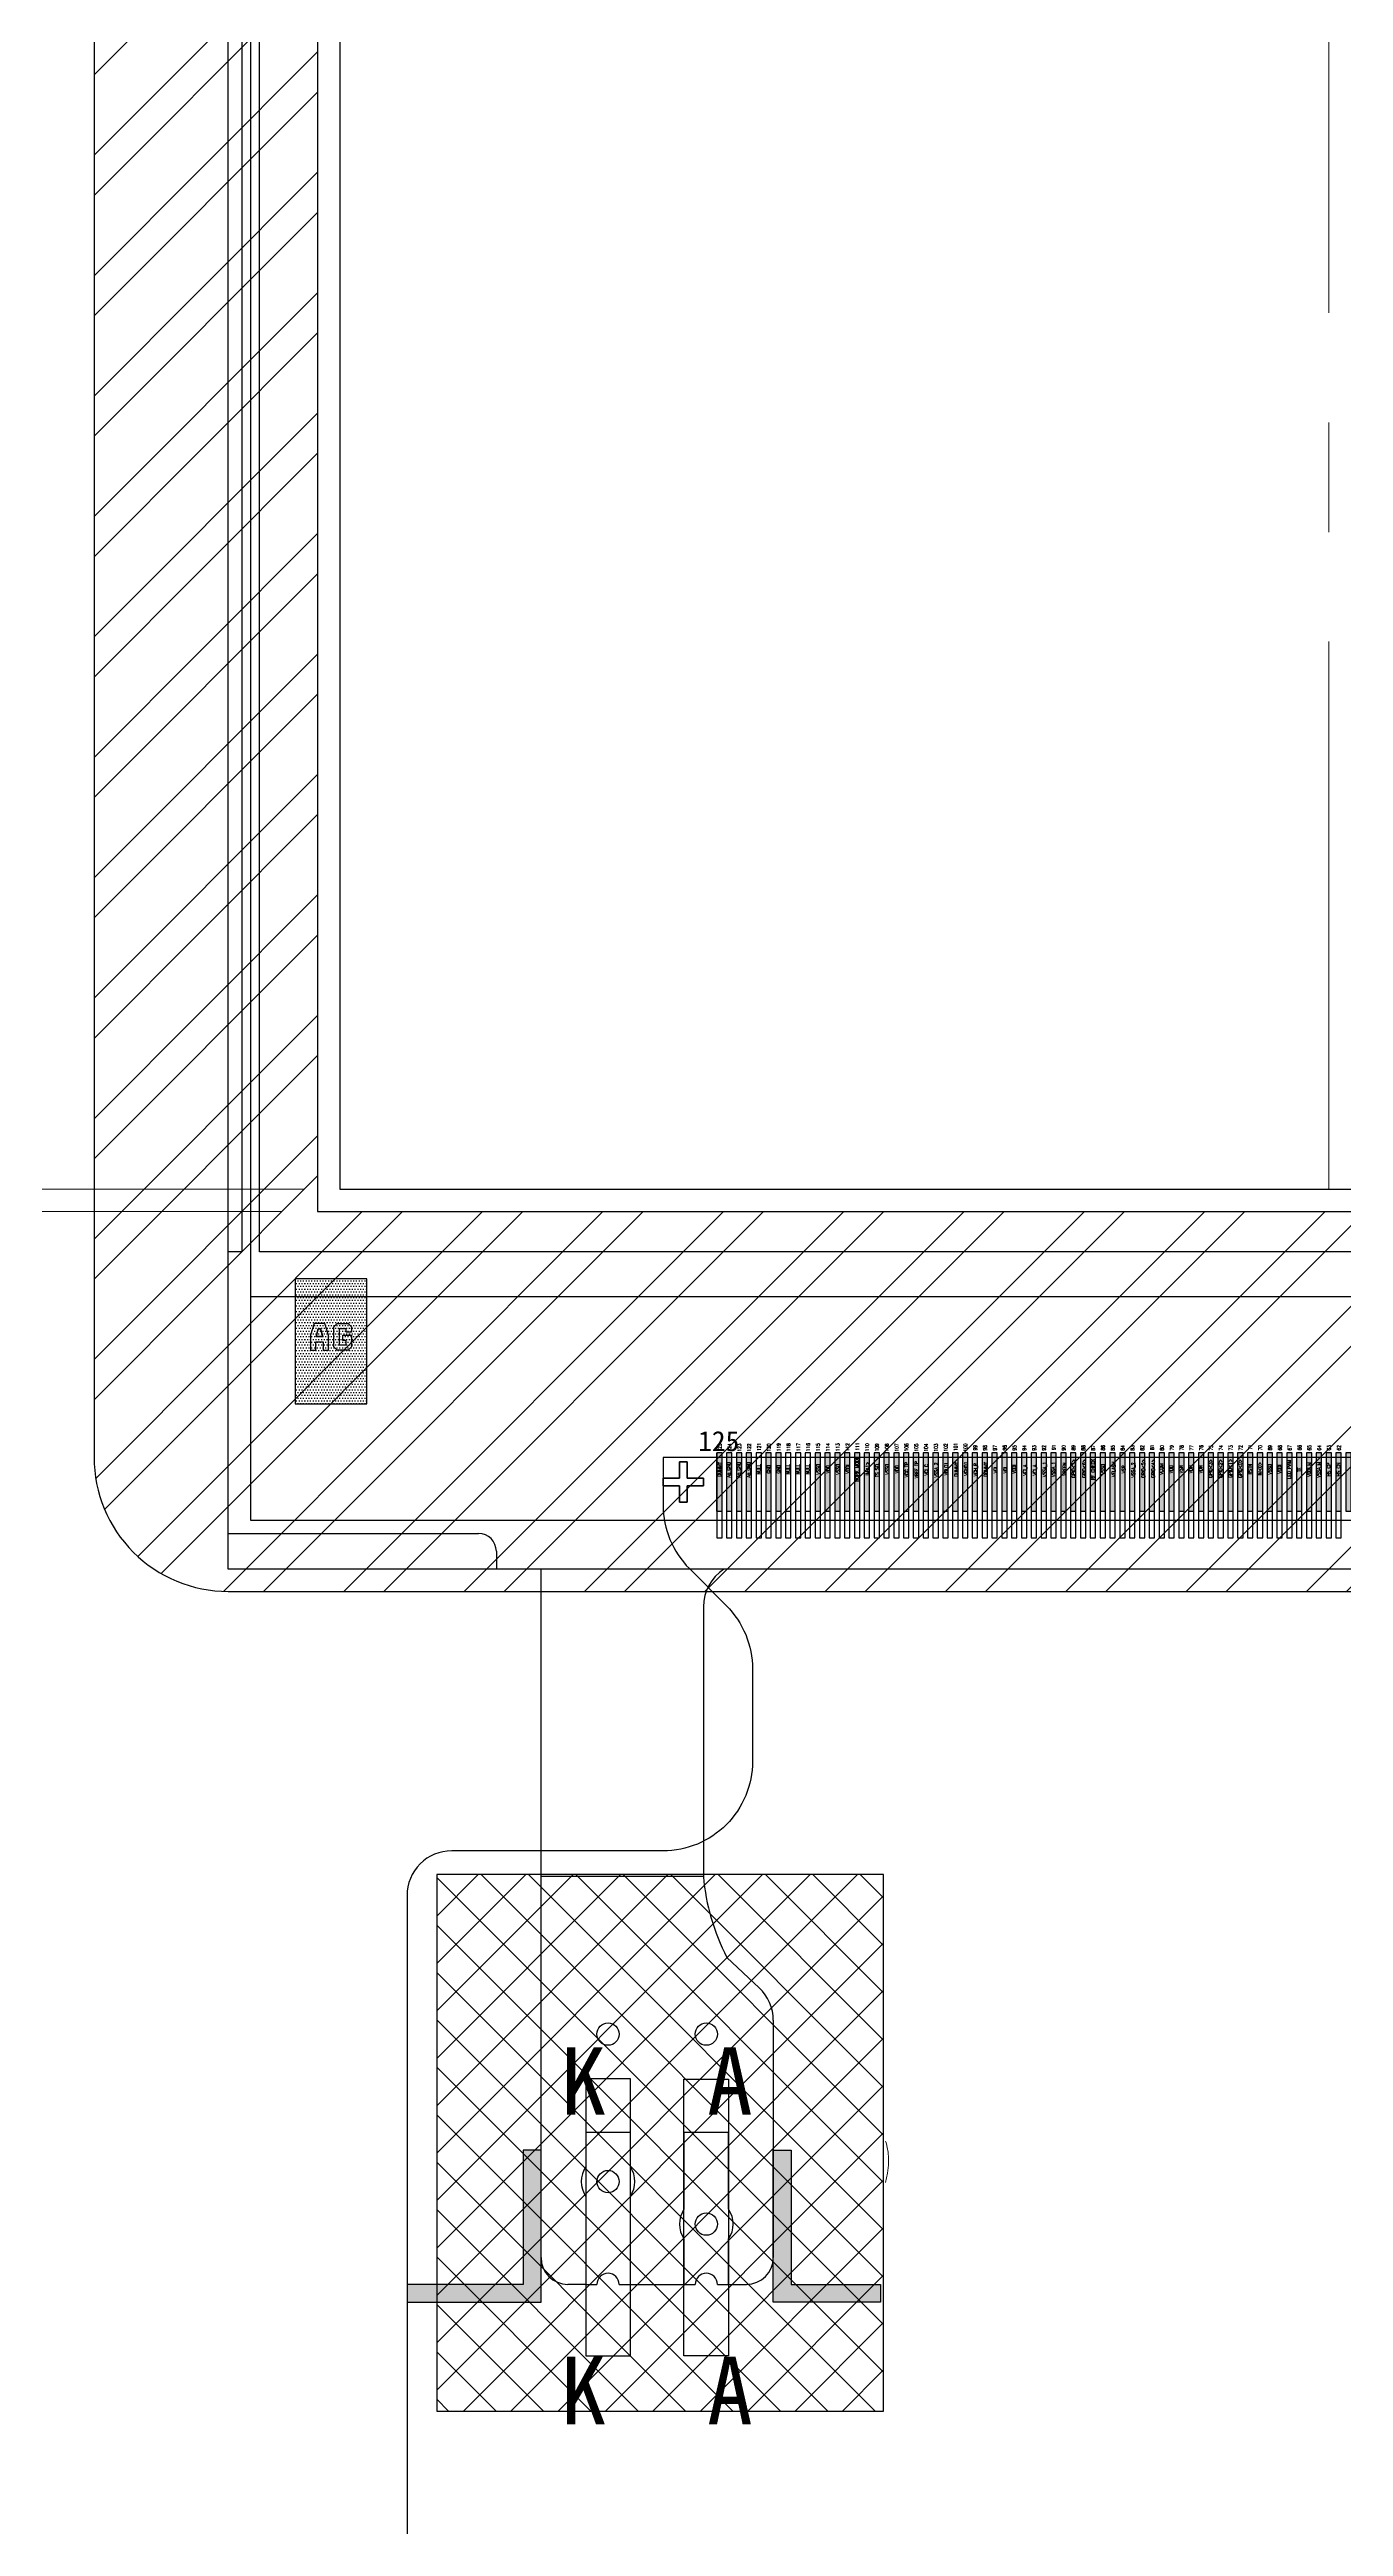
# Model space of a CAD drawing. Header units: millimetres. Extents: x -1946 to -1567, y 579 to 849.
# Drawn here: x -1846.25 to -1831.77, y 685.75 to 713.46 of the extents above; entities that cross this region are included whole.
import ezdxf

# ---------------------------------------------------------------- set-up
doc = ezdxf.new("R2010")
doc.units = ezdxf.units.MM
doc.header["$LTSCALE"] = 16.335
doc.header["$PDMODE"] = 3
doc.header["$PDSIZE"] = 0.3125
doc.linetypes.add('CENTER', pattern=[0.6, 0.375, -0.075, 0.075, -0.075])
doc.layers.get('0').update_dxf_attribs({"linetype": 'CONTINUOUS'})
doc.layers.get('Defpoints').update_dxf_attribs({"linetype": 'CONTINUOUS'})
for name, color, linetype in [('2ITO.drawing', 5, 'CONTINUOUS'), ('Baseline.drawing', 1, 'CONTINUOUS'), ('CF_line.drawing', 3, 'CONTINUOUS'), ('COVER', 152, 'CONTINUOUS'), ('FPC1', 30, 'CONTINUOUS'), ('GATE.drawing', 3, 'CONTINUOUS'), ('L122.drawing', 7, 'CONTINUOUS'), ('layer 1', 7, 'CONTINUOUS'), ('TFT_line.drawing', 2, 'CONTINUOUS'), ('胶框', 7, 'CONTINUOUS'), ('铁框', 142, 'CONTINUOUS')]:
    doc.layers.add(name, color=color, linetype=linetype)
doc.layers.add('center', color=1, linetype='CENTER', lineweight=9)
doc.styles.add('C-E02$0$RT', font='ROMANT.SHX', dxfattribs={"bigfont": 'AllInOneBig.shx'})
doc.styles.add('W0$254', font='simplex', dxfattribs={"width": 0.75, "bigfont": 'AllInOneBig.shx'})
doc.styles.add('宋体', font='SimSun.ttf')
doc.styles.add('宝明', font='simhei.ttf')
doc.dimstyles.new('STANDARD 03$0', dxfattribs={"dimscale": 0, "dimtxt": 1.5, "dimasz": 1.3, "dimexe": 0.8, "dimexo": 0.5, "dimgap": 0.5, "dimtad": 1, "dimzin": 0, "dimdsep": 46, "dimtxsty": 'C-E02$0$RT', "dimcen": 1, "dimclrd": 3, "dimclre": 3, "dimclrt": 3, "dimadec": 0, "dimazin": 0, "dimtfac": 1, "dimtmove": 0, "dimatfit": 3, "dimfxl": 1, "dimtolj": 1, "dimtzin": 0, "dimlwd": -1, "dimarcsym": 0})

# ---------------------------------------------------------------- blocks, each defined once
blk = doc.blocks.new('*D11')
at = {"color": 3, "lineweight": 9, "transparency": 16777216}
for p, q in [((-1843.397, 773.623), (-1856.371, 773.623)), ((-1855.972, 772.023), (-1855.972, 702.311)), ((-1843.397, 700.711), (-1856.371, 700.711))]:
    blk.add_line(p, q, dxfattribs=at)
at = {"color": 3, "transparency": 16777216}
for points in [[(-1856.238, 772.023), (-1855.705, 772.023), (-1855.972, 773.623)], [(-1856.238, 702.311), (-1855.705, 702.311), (-1855.972, 700.711)]]:
    blk.add_solid(points, dxfattribs=at)
at = {"layer": 'Defpoints', "color": 0, "transparency": 16777216}
for p in [(-1842.997, 773.623), (-1855.972, 700.711), (-1842.997, 700.711)]:
    blk.add_point(p, dxfattribs=at)
at = {"color": 3, "transparency": 16777216, "insert": (-1857.602, 737.167), "char_height": 2, "attachment_point": 5, "rotation": 90, "style": '宝明'}
blk.add_mtext('\\A1;72.91(A.A)', dxfattribs=at)
blk = doc.blocks.new('*D12')
at = {"layer": 'COVER', "color": 3, "linetype": 'Continuous', "lineweight": 9, "transparency": 16777216}
for p, q in [((-1843.848, 696.461), (-1808.087, 696.461)), ((-1808.487, 694.861), (-1808.487, 662.411)), ((-1837.581, 660.811), (-1808.087, 660.811))]:
    blk.add_line(p, q, dxfattribs=at)
at = {"layer": 'COVER', "color": 3, "linetype": 'Continuous', "transparency": 16777216}
for points in [[(-1808.754, 694.861), (-1808.22, 694.861), (-1808.487, 696.461)], [(-1808.754, 662.411), (-1808.22, 662.411), (-1808.487, 660.811)]]:
    blk.add_solid(points, dxfattribs=at)
at = {"layer": 'Defpoints', "color": 0, "linetype": 'Continuous', "transparency": 16777216}
for p in [(-1844.247, 696.461), (-1837.98, 660.811), (-1808.487, 660.811)]:
    blk.add_point(p, dxfattribs=at)
at = {"layer": 'COVER', "color": 3, "linetype": 'Continuous', "lineweight": 0, "transparency": 16777216, "insert": (-1809.937, 678.636), "char_height": 2, "attachment_point": 5, "rotation": 90, "style": '宝明'}
blk.add_mtext('\\A1;35.65%%P0.5', dxfattribs=at)
blk = doc.blocks.new('fpc_bump')
at = {"linetype": 'Continuous'}
h = blk.add_hatch(dxfattribs=at)
h.set_pattern_fill('DOTS', color=3, scale=0.1)
h.set_pattern_definition([(0, (0, 0), (0.003125, 0.00625), [0, -0.00625])])
h.paths.add_polyline_path([(0, 0), (0.06, 0), (0.06, 0.65), (0, 0.65)])
at = {"layer": 'TFT_line.drawing', "color": 3}
blk.add_lwpolyline([(0, 0), (0.06, 0), (0.06, 0.65), (0, 0.65), (0, 0)], close=True, dxfattribs=at)
blk = doc.blocks.new('ag_dot')
at = {"linetype": 'Continuous'}
h = blk.add_hatch(dxfattribs=at)
h.set_pattern_fill('DOTS', color=4, scale=0.5)
h.set_pattern_definition([(0, (0, 0), (0.015625, 0.03125), [0, -0.03125])])
h.paths.add_polyline_path([(0, 0.04621), (0.8, 0.04621), (0.8, 1.44621), (0, 1.44621)])
at = {"color": 4, "linetype": 'Continuous'}
for p, q in [((0.21, 0.94621), (0.17, 0.81371)), ((0.33, 0.94621), (0.21, 0.94621)), ((0.2315, 0.79871), (0.2575, 0.88621)), ((0.2575, 0.88621), (0.2825, 0.88621)), ((0.2825, 0.88621), (0.3085, 0.79871)), ((0.37, 0.81371), (0.33, 0.94621)), ((0.43, 0.90821), (0.468, 0.94621)), ((0.43, 0.68421), (0.43, 0.90821)), ((0.468, 0.94621), (0.592, 0.94621)), ((0.492, 0.88621), (0.49, 0.88421)), ((0.49, 0.88421), (0.49, 0.70821)), ((0.568, 0.88621), (0.492, 0.88621)), ((0.57, 0.88421), (0.568, 0.88621)), ((0.57, 0.84621), (0.57, 0.88421)), ((0.63, 0.84621), (0.57, 0.84621)), ((0.592, 0.94621), (0.63, 0.90821)), ((0.63, 0.90821), (0.63, 0.84621)), ((0.17, 0.81371), (0.17, 0.64621)), ((0.17, 0.64621), (0.23, 0.64621)), ((0.23, 0.64621), (0.23, 0.73871)), ((0.23, 0.73871), (0.31, 0.73871)), ((0.3085, 0.79871), (0.2315, 0.79871)), ((0.31, 0.73871), (0.31, 0.64621)), ((0.31, 0.64621), (0.37, 0.64621)), ((0.37, 0.64621), (0.37, 0.81371)), ((0.468, 0.64621), (0.43, 0.68421)), ((0.592, 0.64621), (0.468, 0.64621)), ((0.49, 0.70821), (0.492, 0.70621)), ((0.492, 0.70621), (0.568, 0.70621)), ((0.53, 0.75621), (0.53, 0.81621)), ((0.53, 0.81621), (0.63, 0.81621)), ((0.57, 0.75621), (0.53, 0.75621)), ((0.568, 0.70621), (0.57, 0.70821)), ((0.57, 0.70821), (0.57, 0.75621)), ((0.63, 0.68421), (0.592, 0.64621)), ((0.63, 0.81621), (0.63, 0.68421))]:
    blk.add_line(p, q, dxfattribs=at)
at = {"layer": '2ITO.drawing', "color": 4}
blk.add_lwpolyline([(0, 0.04621), (0.8, 0.04621), (0.8, 1.44621), (0, 1.44621), (0, 0.04621)], close=True, dxfattribs=at)
at = {"layer": 'GATE.drawing', "color": 4}
blk.add_lwpolyline([(0.2825, 0.88621), (0.2575, 0.88621), (0.2315, 0.79871), (0.3085, 0.79871), (0.2825, 0.88621)], close=True, dxfattribs=at)
blk = doc.blocks.new('*D16')
at = {"color": 3, "lineweight": 9, "transparency": 16777216}
for p, q in [((-1843.647, 773.873), (-1862.515, 773.873)), ((-1862.115, 772.273), (-1862.115, 702.061)), ((-1843.647, 700.461), (-1862.515, 700.461))]:
    blk.add_line(p, q, dxfattribs=at)
at = {"color": 3, "transparency": 16777216}
for points in [[(-1862.381, 772.273), (-1861.848, 772.273), (-1862.115, 773.873)], [(-1862.381, 702.061), (-1861.848, 702.061), (-1862.115, 700.461)]]:
    blk.add_solid(points, dxfattribs=at)
at = {"layer": 'Defpoints', "color": 0, "transparency": 16777216}
for p in [(-1843.247, 773.873), (-1862.115, 700.461), (-1843.247, 700.461)]:
    blk.add_point(p, dxfattribs=at)
at = {"color": 3, "transparency": 16777216, "insert": (-1863.745, 737.167), "char_height": 2, "attachment_point": 5, "rotation": 90, "style": '宝明'}
blk.add_mtext('\\A1;73.41%%P0.1 (V.A)', dxfattribs=at)

msp = doc.modelspace()

# ---------------------------------------------------------------- hatches: boundary and pattern name
at = {"true_color": 0x000000}
h = msp.add_hatch(dxfattribs=at)
h.set_pattern_fill('ANSI32', color=18, scale=0.1)
h.paths.add_polyline_path([(-1818.11, 776.622, 0.414214), (-1819.61, 778.122), (-1844.25, 778.122, 0.414214), (-1845.75, 776.622), (-1845.75, 697.712, 0.414214), (-1844.25, 696.212), (-1819.61, 696.212, 0.414214), (-1818.11, 697.712)])
h.paths.add_polyline_path([(-1820.613, 700.461), (-1843.247, 700.461), (-1843.247, 773.873), (-1820.613, 773.873)], flags=16)
h = msp.add_hatch()
h.set_pattern_fill('ANSI37', color=2, scale=3)
h.set_pattern_definition([(45, (-3952.9422, 513.544), (-0.26516504, 0.26516504), []), (135, (-3952.9422, 513.544), (-0.26516504, -0.26516504), [])])
h.paths.add_polyline_path([(-1841.913, 687.045), (-1836.913, 687.045), (-1836.913, 693.045), (-1841.913, 693.045)])
h = msp.add_hatch(color=256)
h.dxf.hatch_style = 1
h.paths.add_polyline_path([(-1838.147, 688.261), (-1836.947, 688.261), (-1836.947, 688.461), (-1837.947, 688.461), (-1837.947, 689.961), (-1838.147, 689.961)])
h.paths.add_polyline_path([(-1840.747, 688.261), (-1840.747, 689.961), (-1840.947, 689.961), (-1840.947, 688.461), (-1842.247, 688.461), (-1842.247, 688.261)])

# ---------------------------------------------------------------- linework, layer by layer
at = {"color": 1}
for p, q in [((-1843.997, 774.623), (-1843.997, 697.011)), ((-1843.997, 699.511), (-1819.863, 699.511)), ((-1843.997, 697.011), (-1819.863, 697.011))]:
    msp.add_line(p, q, dxfattribs=at)
at = {"color": 30, "linetype": 'Continuous'}
msp.add_line((-1838.93, 693.022), (-1840.747, 693.022), dxfattribs=at)
at = {"color": 251, "true_color": 0x636466}
msp.add_lwpolyline([(-1844.25, 696.212), (-1819.61, 696.212, 0.414214), (-1818.11, 697.712), (-1818.11, 776.622, 0.414214), (-1819.61, 778.122), (-1844.25, 778.122, 0.414214), (-1845.75, 776.622), (-1845.75, 697.712, 0.414214)], format="xyb", close=True, dxfattribs=at)
at = {"color": 1}
for points in [[(-1819.963, 700.011), (-1843.897, 700.011), (-1843.897, 774.523), (-1819.963, 774.523)], [(-1820.863, 700.711), (-1820.863, 773.623), (-1842.997, 773.623), (-1842.997, 700.711)], [(-1839.113, 697.211), (-1839.113, 697.393), (-1838.93, 697.393), (-1838.93, 697.478), (-1839.113, 697.478), (-1839.113, 697.661), (-1839.198, 697.661), (-1839.198, 697.478), (-1839.38, 697.478), (-1839.38, 697.393), (-1839.198, 697.393), (-1839.198, 697.211)], [(-1838.78, 696.811), (-1838.72, 696.811), (-1838.72, 697.711), (-1838.78, 697.711)], [(-1838.67, 696.811), (-1838.61, 696.811), (-1838.61, 697.711), (-1838.67, 697.711)], [(-1838.56, 696.811), (-1838.5, 696.811), (-1838.5, 697.711), (-1838.56, 697.711)], [(-1838.45, 696.811), (-1838.39, 696.811), (-1838.39, 697.711), (-1838.45, 697.711)], [(-1838.34, 696.811), (-1838.28, 696.811), (-1838.28, 697.711), (-1838.34, 697.711)], [(-1838.23, 696.811), (-1838.17, 696.811), (-1838.17, 697.711), (-1838.23, 697.711)], [(-1838.12, 696.811), (-1838.06, 696.811), (-1838.06, 697.711), (-1838.12, 697.711)], [(-1838.01, 696.811), (-1837.95, 696.811), (-1837.95, 697.711), (-1838.01, 697.711)], [(-1837.9, 696.811), (-1837.84, 696.811), (-1837.84, 697.711), (-1837.9, 697.711)], [(-1837.79, 696.811), (-1837.73, 696.811), (-1837.73, 697.711), (-1837.79, 697.711)], [(-1837.68, 696.811), (-1837.62, 696.811), (-1837.62, 697.711), (-1837.68, 697.711)], [(-1837.57, 696.811), (-1837.51, 696.811), (-1837.51, 697.711), (-1837.57, 697.711)], [(-1837.46, 696.811), (-1837.4, 696.811), (-1837.4, 697.711), (-1837.46, 697.711)], [(-1837.35, 696.811), (-1837.29, 696.811), (-1837.29, 697.711), (-1837.35, 697.711)], [(-1837.24, 696.811), (-1837.18, 696.811), (-1837.18, 697.711), (-1837.24, 697.711)], [(-1837.13, 696.811), (-1837.07, 696.811), (-1837.07, 697.711), (-1837.13, 697.711)], [(-1837.02, 696.811), (-1836.96, 696.811), (-1836.96, 697.711), (-1837.02, 697.711)], [(-1836.91, 696.811), (-1836.85, 696.811), (-1836.85, 697.711), (-1836.91, 697.711)], [(-1836.8, 696.811), (-1836.74, 696.811), (-1836.74, 697.711), (-1836.8, 697.711)], [(-1836.69, 696.811), (-1836.63, 696.811), (-1836.63, 697.711), (-1836.69, 697.711)], [(-1836.58, 696.811), (-1836.52, 696.811), (-1836.52, 697.711), (-1836.58, 697.711)], [(-1836.47, 696.811), (-1836.41, 696.811), (-1836.41, 697.711), (-1836.47, 697.711)], [(-1836.36, 696.811), (-1836.3, 696.811), (-1836.3, 697.711), (-1836.36, 697.711)], [(-1836.25, 696.811), (-1836.19, 696.811), (-1836.19, 697.711), (-1836.25, 697.711)], [(-1836.14, 696.811), (-1836.08, 696.811), (-1836.08, 697.711), (-1836.14, 697.711)], [(-1836.03, 696.811), (-1835.97, 696.811), (-1835.97, 697.711), (-1836.03, 697.711)], [(-1835.92, 696.811), (-1835.86, 696.811), (-1835.86, 697.711), (-1835.92, 697.711)], [(-1835.81, 696.811), (-1835.75, 696.811), (-1835.75, 697.711), (-1835.81, 697.711)], [(-1835.7, 696.811), (-1835.64, 696.811), (-1835.64, 697.711), (-1835.7, 697.711)], [(-1835.59, 696.811), (-1835.53, 696.811), (-1835.53, 697.711), (-1835.59, 697.711)], [(-1835.48, 696.811), (-1835.42, 696.811), (-1835.42, 697.711), (-1835.48, 697.711)], [(-1835.37, 696.811), (-1835.31, 696.811), (-1835.31, 697.711), (-1835.37, 697.711)], [(-1835.26, 696.811), (-1835.2, 696.811), (-1835.2, 697.711), (-1835.26, 697.711)], [(-1835.15, 696.811), (-1835.09, 696.811), (-1835.09, 697.711), (-1835.15, 697.711)], [(-1835.04, 696.811), (-1834.98, 696.811), (-1834.98, 697.711), (-1835.04, 697.711)], [(-1834.93, 696.811), (-1834.87, 696.811), (-1834.87, 697.711), (-1834.93, 697.711)], [(-1834.82, 696.811), (-1834.76, 696.811), (-1834.76, 697.711), (-1834.82, 697.711)], [(-1834.71, 696.811), (-1834.65, 696.811), (-1834.65, 697.711), (-1834.71, 697.711)], [(-1834.6, 696.811), (-1834.54, 696.811), (-1834.54, 697.711), (-1834.6, 697.711)], [(-1834.49, 696.811), (-1834.43, 696.811), (-1834.43, 697.711), (-1834.49, 697.711)], [(-1834.38, 696.811), (-1834.32, 696.811), (-1834.32, 697.711), (-1834.38, 697.711)], [(-1834.27, 696.811), (-1834.21, 696.811), (-1834.21, 697.711), (-1834.27, 697.711)], [(-1834.16, 696.811), (-1834.1, 696.811), (-1834.1, 697.711), (-1834.16, 697.711)], [(-1834.05, 696.811), (-1833.99, 696.811), (-1833.99, 697.711), (-1834.05, 697.711)], [(-1833.94, 696.811), (-1833.88, 696.811), (-1833.88, 697.711), (-1833.94, 697.711)], [(-1833.83, 696.811), (-1833.77, 696.811), (-1833.77, 697.711), (-1833.83, 697.711)], [(-1833.72, 696.811), (-1833.66, 696.811), (-1833.66, 697.711), (-1833.72, 697.711)], [(-1833.61, 696.811), (-1833.55, 696.811), (-1833.55, 697.711), (-1833.61, 697.711)], [(-1833.5, 696.811), (-1833.44, 696.811), (-1833.44, 697.711), (-1833.5, 697.711)], [(-1833.39, 696.811), (-1833.33, 696.811), (-1833.33, 697.711), (-1833.39, 697.711)], [(-1833.28, 696.811), (-1833.22, 696.811), (-1833.22, 697.711), (-1833.28, 697.711)], [(-1833.17, 696.811), (-1833.11, 696.811), (-1833.11, 697.711), (-1833.17, 697.711)], [(-1833.06, 696.811), (-1833, 696.811), (-1833, 697.711), (-1833.06, 697.711)], [(-1832.95, 696.811), (-1832.89, 696.811), (-1832.89, 697.711), (-1832.95, 697.711)], [(-1832.84, 696.811), (-1832.78, 696.811), (-1832.78, 697.711), (-1832.84, 697.711)], [(-1832.73, 696.811), (-1832.67, 696.811), (-1832.67, 697.711), (-1832.73, 697.711)], [(-1832.62, 696.811), (-1832.56, 696.811), (-1832.56, 697.711), (-1832.62, 697.711)], [(-1832.51, 696.811), (-1832.45, 696.811), (-1832.45, 697.711), (-1832.51, 697.711)], [(-1832.4, 696.811), (-1832.34, 696.811), (-1832.34, 697.711), (-1832.4, 697.711)], [(-1832.29, 696.811), (-1832.23, 696.811), (-1832.23, 697.711), (-1832.29, 697.711)], [(-1832.18, 696.811), (-1832.12, 696.811), (-1832.12, 697.711), (-1832.18, 697.711)], [(-1832.07, 696.811), (-1832.01, 696.811), (-1832.01, 697.711), (-1832.07, 697.711)], [(-1831.96, 696.811), (-1831.9, 696.811), (-1831.9, 697.711), (-1831.96, 697.711)], [(-1831.85, 696.811), (-1831.79, 696.811), (-1831.79, 697.711), (-1831.85, 697.711)]]:
    msp.add_lwpolyline(points, close=True, dxfattribs=at)
at = {"color": 251, "true_color": 0x636466}
msp.add_lwpolyline([(-1843.247, 700.461), (-1820.613, 700.461), (-1820.613, 773.873), (-1843.247, 773.873)], close=True, dxfattribs=at)
at = {"color": 30, "linetype": 'Continuous'}
msp.add_lwpolyline([(-1821.613, 678.311), (-1821.613, 692.811, 0.414214), (-1822.113, 693.311), (-1824.48, 693.311, -0.414214), (-1825.48, 694.311), (-1825.48, 695.346, -0.198912), (-1825.187, 696.053), (-1824.773, 696.468, 0.198912), (-1824.48, 697.175), (-1824.48, 697.711), (-1839.38, 697.711), (-1839.38, 697.175, 0.198912), (-1839.087, 696.468), (-1838.673, 696.053, -0.198912), (-1838.38, 695.346), (-1838.38, 694.311, -0.414214), (-1839.38, 693.311), (-1841.747, 693.311, 0.414214), (-1842.247, 692.811), (-1842.247, 678.311, 0.414214)], format="xyb", dxfattribs=at)
at = {"color": 6, "linetype": 'Continuous'}
for points in [[(-1839.38, 697.478), (-1839.198, 697.478), (-1839.198, 697.661), (-1839.113, 697.661), (-1839.113, 697.478), (-1838.93, 697.478), (-1838.93, 697.393), (-1839.113, 697.393), (-1839.113, 697.211), (-1839.198, 697.211), (-1839.198, 697.393), (-1839.38, 697.393)], [(-1838.78, 697.111), (-1838.72, 697.111), (-1838.72, 697.761), (-1838.78, 697.761)], [(-1838.67, 697.111), (-1838.61, 697.111), (-1838.61, 697.761), (-1838.67, 697.761)], [(-1838.56, 697.111), (-1838.5, 697.111), (-1838.5, 697.761), (-1838.56, 697.761)], [(-1838.45, 697.111), (-1838.39, 697.111), (-1838.39, 697.761), (-1838.45, 697.761)], [(-1838.34, 697.111), (-1838.28, 697.111), (-1838.28, 697.761), (-1838.34, 697.761)], [(-1838.23, 697.111), (-1838.17, 697.111), (-1838.17, 697.761), (-1838.23, 697.761)], [(-1838.12, 697.111), (-1838.06, 697.111), (-1838.06, 697.761), (-1838.12, 697.761)], [(-1838.01, 697.111), (-1837.95, 697.111), (-1837.95, 697.761), (-1838.01, 697.761)], [(-1837.9, 697.111), (-1837.84, 697.111), (-1837.84, 697.761), (-1837.9, 697.761)], [(-1837.79, 697.111), (-1837.73, 697.111), (-1837.73, 697.761), (-1837.79, 697.761)], [(-1837.68, 697.111), (-1837.62, 697.111), (-1837.62, 697.761), (-1837.68, 697.761)], [(-1837.57, 697.111), (-1837.51, 697.111), (-1837.51, 697.761), (-1837.57, 697.761)], [(-1837.46, 697.111), (-1837.4, 697.111), (-1837.4, 697.761), (-1837.46, 697.761)], [(-1837.35, 697.111), (-1837.29, 697.111), (-1837.29, 697.761), (-1837.35, 697.761)], [(-1837.24, 697.111), (-1837.18, 697.111), (-1837.18, 697.761), (-1837.24, 697.761)], [(-1837.13, 697.111), (-1837.07, 697.111), (-1837.07, 697.761), (-1837.13, 697.761)], [(-1837.02, 697.111), (-1836.96, 697.111), (-1836.96, 697.761), (-1837.02, 697.761)], [(-1836.91, 697.111), (-1836.85, 697.111), (-1836.85, 697.761), (-1836.91, 697.761)], [(-1836.8, 697.111), (-1836.74, 697.111), (-1836.74, 697.761), (-1836.8, 697.761)], [(-1836.69, 697.111), (-1836.63, 697.111), (-1836.63, 697.761), (-1836.69, 697.761)], [(-1836.58, 697.111), (-1836.52, 697.111), (-1836.52, 697.761), (-1836.58, 697.761)], [(-1836.47, 697.111), (-1836.41, 697.111), (-1836.41, 697.761), (-1836.47, 697.761)], [(-1836.36, 697.111), (-1836.3, 697.111), (-1836.3, 697.761), (-1836.36, 697.761)], [(-1836.25, 697.111), (-1836.19, 697.111), (-1836.19, 697.761), (-1836.25, 697.761)], [(-1836.14, 697.111), (-1836.08, 697.111), (-1836.08, 697.761), (-1836.14, 697.761)], [(-1836.03, 697.111), (-1835.97, 697.111), (-1835.97, 697.761), (-1836.03, 697.761)], [(-1835.92, 697.111), (-1835.86, 697.111), (-1835.86, 697.761), (-1835.92, 697.761)], [(-1835.81, 697.111), (-1835.75, 697.111), (-1835.75, 697.761), (-1835.81, 697.761)], [(-1835.7, 697.111), (-1835.64, 697.111), (-1835.64, 697.761), (-1835.7, 697.761)], [(-1835.59, 697.111), (-1835.53, 697.111), (-1835.53, 697.761), (-1835.59, 697.761)], [(-1835.48, 697.111), (-1835.42, 697.111), (-1835.42, 697.761), (-1835.48, 697.761)], [(-1835.37, 697.111), (-1835.31, 697.111), (-1835.31, 697.761), (-1835.37, 697.761)], [(-1835.26, 697.111), (-1835.2, 697.111), (-1835.2, 697.761), (-1835.26, 697.761)], [(-1835.15, 697.111), (-1835.09, 697.111), (-1835.09, 697.761), (-1835.15, 697.761)], [(-1835.04, 697.111), (-1834.98, 697.111), (-1834.98, 697.761), (-1835.04, 697.761)], [(-1834.93, 697.111), (-1834.87, 697.111), (-1834.87, 697.761), (-1834.93, 697.761)], [(-1834.82, 697.111), (-1834.76, 697.111), (-1834.76, 697.761), (-1834.82, 697.761)], [(-1834.71, 697.111), (-1834.65, 697.111), (-1834.65, 697.761), (-1834.71, 697.761)], [(-1834.6, 697.111), (-1834.54, 697.111), (-1834.54, 697.761), (-1834.6, 697.761)], [(-1834.49, 697.111), (-1834.43, 697.111), (-1834.43, 697.761), (-1834.49, 697.761)], [(-1834.38, 697.111), (-1834.32, 697.111), (-1834.32, 697.761), (-1834.38, 697.761)], [(-1834.27, 697.111), (-1834.21, 697.111), (-1834.21, 697.761), (-1834.27, 697.761)], [(-1834.16, 697.111), (-1834.1, 697.111), (-1834.1, 697.761), (-1834.16, 697.761)], [(-1834.05, 697.111), (-1833.99, 697.111), (-1833.99, 697.761), (-1834.05, 697.761)], [(-1833.94, 697.111), (-1833.88, 697.111), (-1833.88, 697.761), (-1833.94, 697.761)], [(-1833.83, 697.111), (-1833.77, 697.111), (-1833.77, 697.761), (-1833.83, 697.761)], [(-1833.72, 697.111), (-1833.66, 697.111), (-1833.66, 697.761), (-1833.72, 697.761)], [(-1833.61, 697.111), (-1833.55, 697.111), (-1833.55, 697.761), (-1833.61, 697.761)], [(-1833.5, 697.111), (-1833.44, 697.111), (-1833.44, 697.761), (-1833.5, 697.761)], [(-1833.39, 697.111), (-1833.33, 697.111), (-1833.33, 697.761), (-1833.39, 697.761)], [(-1833.28, 697.111), (-1833.22, 697.111), (-1833.22, 697.761), (-1833.28, 697.761)], [(-1833.17, 697.111), (-1833.11, 697.111), (-1833.11, 697.761), (-1833.17, 697.761)], [(-1833.06, 697.111), (-1833, 697.111), (-1833, 697.761), (-1833.06, 697.761)], [(-1832.95, 697.111), (-1832.89, 697.111), (-1832.89, 697.761), (-1832.95, 697.761)], [(-1832.84, 697.111), (-1832.78, 697.111), (-1832.78, 697.761), (-1832.84, 697.761)], [(-1832.73, 697.111), (-1832.67, 697.111), (-1832.67, 697.761), (-1832.73, 697.761)], [(-1832.62, 697.111), (-1832.56, 697.111), (-1832.56, 697.761), (-1832.62, 697.761)], [(-1832.51, 697.111), (-1832.45, 697.111), (-1832.45, 697.761), (-1832.51, 697.761)], [(-1832.4, 697.111), (-1832.34, 697.111), (-1832.34, 697.761), (-1832.4, 697.761)], [(-1832.29, 697.111), (-1832.23, 697.111), (-1832.23, 697.761), (-1832.29, 697.761)], [(-1832.18, 697.111), (-1832.12, 697.111), (-1832.12, 697.761), (-1832.18, 697.761)], [(-1832.07, 697.111), (-1832.01, 697.111), (-1832.01, 697.761), (-1832.07, 697.761)], [(-1831.96, 697.111), (-1831.9, 697.111), (-1831.9, 697.761), (-1831.96, 697.761)], [(-1831.85, 697.111), (-1831.79, 697.111), (-1831.79, 697.761), (-1831.85, 697.761)]]:
    msp.add_lwpolyline(points, close=True, dxfattribs=at)
msp.add_lwpolyline([(-1839.38, 697.478), (-1839.198, 697.478)], dxfattribs=at)
at = {"color": 2}
msp.add_lwpolyline([(-1841.913, 687.045), (-1836.913, 687.045), (-1836.913, 693.045), (-1841.913, 693.045)], close=True, dxfattribs=at)
at = {"color": 30, "linetype": 'Continuous'}
for points in [[(-1840.247, 687.661), (-1839.747, 687.661), (-1839.747, 690.761), (-1840.247, 690.761)], [(-1839.147, 690.757), (-1838.647, 690.757), (-1838.647, 687.661), (-1839.147, 687.661)]]:
    msp.add_lwpolyline(points, close=True, dxfattribs=at)
for points in [[(-1840.747, 689.961), (-1840.947, 689.961), (-1840.947, 688.461), (-1842.247, 688.461), (-1842.247, 688.261), (-1840.747, 688.261)], [(-1836.947, 688.261), (-1838.147, 688.261), (-1838.147, 689.961), (-1837.947, 689.961), (-1837.947, 688.461), (-1836.947, 688.461)]]:
    msp.add_lwpolyline(points, close=True)
at = {"layer": 'Baseline.drawing', "color": 6}
msp.add_line((-1842.997, 700.711), (-1842.997, 700.711), dxfattribs=at)
at = {"layer": 'center', "color": 1, "linetype": 'CENTER'}
msp.add_line((-1831.93, 700.711), (-1831.93, 773.623), dxfattribs=at)
at = {"layer": 'CF_line.drawing', "color": 5}
for p in [(-1843.997, 774.623), (-1843.997, 699.511)]:
    msp.add_line(p, (-1843.997, 699.511), dxfattribs=at)
at = {"layer": 'FPC1', "linetype": 'Continuous'}
for p, q in [((-1838.147, 691.415), (-1838.147, 688.761)), ((-1838.147, 691.415), (-1838.147, 688.761)), ((-1840.747, 688.761), (-1840.747, 688.761)), ((-1840.247, 688.461), (-1840.447, 688.461)), ((-1840.247, 688.461), (-1840.447, 688.461)), ((-1839.747, 688.461), (-1839.147, 688.461)), ((-1839.747, 688.461), (-1839.147, 688.461)), ((-1838.647, 688.461), (-1838.447, 688.461)), ((-1838.647, 688.461), (-1838.447, 688.461))]:
    msp.add_line(p, q, dxfattribs=at)
at = {"layer": 'FPC1'}
msp.add_lwpolyline([(-1840.747, 688.761), (-1840.747, 696.461)], dxfattribs=at)
msp.add_lwpolyline([(-1838.7, 696.461, 0.253786), (-1838.93, 696.041), (-1838.93, 693.022)], format="xyb", dxfattribs=at)
at = {"layer": 'FPC1', "linetype": 'Continuous'}
msp.add_lwpolyline([(-1838.93, 693.022, 0.09836), (-1838.666, 692.119)], format="xyb", dxfattribs=at)
msp.add_lwpolyline([(-1838.666, 692.119), (-1838.305, 691.779)], close=True, dxfattribs=at)
at = {"layer": 'FPC1', "lineweight": 0, "const_width": 0.000508}
for points in [[(-1840.298, 691.117, 1), (-1840.297, 691.117, 1)], [(-1840.298, 691.117, 1), (-1840.297, 691.117, 1)], [(-1838.598, 691.117, 1), (-1838.597, 691.117, 1)], [(-1838.598, 691.117, 1), (-1838.597, 691.117, 1)]]:
    msp.add_lwpolyline(points, format="xyb", close=True, dxfattribs=at)
at = {"layer": 'FPC1', "linetype": 'Continuous'}
for points in [[(-1839.747, 689.776), (-1839.747, 690.161), (-1840.247, 690.161), (-1840.247, 689.776)], [(-1838.647, 689.301), (-1838.647, 690.161), (-1839.147, 690.161), (-1839.147, 689.301)], [(-1840.247, 689.445), (-1840.247, 688.461), (-1840.122, 688.461)], [(-1839.872, 688.461), (-1839.747, 688.461), (-1839.747, 689.445)], [(-1839.147, 688.97), (-1839.147, 688.461), (-1839.022, 688.461)], [(-1838.772, 688.461), (-1838.647, 688.461), (-1838.647, 688.97)]]:
    msp.add_lwpolyline(points, dxfattribs=at)
for centre in [(-1839.997, 691.261), (-1839.997, 691.261), (-1838.897, 691.261), (-1838.897, 691.261), (-1839.997, 689.611), (-1838.897, 689.136)]:
    msp.add_circle(centre, 0.125, dxfattribs=at)
for centre, radius, start, end in [((-1838.647, 691.415), 0.5, 0, 46.7322), ((-1838.647, 691.415), 0.5, 0, 46.7322), ((-1839.997, 689.611), 0.3, 146.4427, 213.5573), ((-1839.997, 689.611), 0.3, 326.4427, 33.5573), ((-1838.897, 689.136), 0.3, 146.4427, 213.5573), ((-1838.897, 689.136), 0.3, 326.4427, 33.5573), ((-1840.447, 688.761), 0.3, 180, 270), ((-1840.447, 688.761), 0.3, 180, 270), ((-1838.447, 688.761), 0.3, 270, 0), ((-1838.447, 688.761), 0.3, 270, 0), ((-1839.997, 688.461), 0.125, 0, 180), ((-1838.897, 688.461), 0.125, 0, 180)]:
    msp.add_arc(centre, radius, start, end, dxfattribs=at)
at = {"layer": 'layer 1', "lineweight": 9}
msp.add_open_spline([(-1836.891, 690.064), (-1836.891, 690.064), (-1836.816, 689.887), (-1836.891, 689.602)], degree=3, dxfattribs=at)
at = {"layer": 'TFT_line.drawing', "color": 3}
for p, q in [((-1839.113, 697.661), (-1839.198, 697.661)), ((-1839.198, 697.661), (-1839.198, 697.478)), ((-1839.113, 697.478), (-1839.113, 697.661)), ((-1838.78, 697.111), (-1838.78, 697.761)), ((-1838.28, 697.761), (-1838.34, 697.761)), ((-1838.34, 697.761), (-1838.34, 697.111)), ((-1838.28, 697.111), (-1838.28, 697.761)), ((-1837.95, 697.761), (-1838.01, 697.761)), ((-1838.01, 697.761), (-1838.01, 697.111)), ((-1837.95, 697.111), (-1837.95, 697.761)), ((-1837.84, 697.761), (-1837.9, 697.761)), ((-1837.9, 697.761), (-1837.9, 697.111)), ((-1837.84, 697.111), (-1837.84, 697.761)), ((-1837.73, 697.761), (-1837.79, 697.761)), ((-1837.79, 697.761), (-1837.79, 697.111)), ((-1837.73, 697.111), (-1837.73, 697.761)), ((-1839.198, 697.478), (-1839.38, 697.478)), ((-1839.38, 697.478), (-1839.38, 697.393)), ((-1839.38, 697.393), (-1839.198, 697.393)), ((-1839.198, 697.393), (-1839.198, 697.211)), ((-1838.93, 697.478), (-1839.113, 697.478)), ((-1839.113, 697.211), (-1839.113, 697.393)), ((-1839.113, 697.393), (-1838.93, 697.393)), ((-1838.93, 697.393), (-1838.93, 697.478)), ((-1838.93, 697.478), (-1838.93, 697.478)), ((-1839.198, 697.211), (-1839.113, 697.211)), ((-1838.34, 697.111), (-1838.28, 697.111)), ((-1838.34, 697.111), (-1838.34, 697.111)), ((-1838.01, 697.111), (-1837.95, 697.111)), ((-1838.01, 697.111), (-1838.01, 697.111)), ((-1837.9, 697.111), (-1837.84, 697.111)), ((-1837.9, 697.111), (-1837.9, 697.111)), ((-1837.79, 697.111), (-1837.73, 697.111)), ((-1837.79, 697.111), (-1837.79, 697.111)), ((-1843.997, 697.011), (-1843.997, 697.011))]:
    msp.add_line(p, q, dxfattribs=at)
at = {"layer": '胶框'}
for p, q in [((-1844.247, 696.861), (-1841.447, 696.861)), ((-1841.247, 696.661), (-1841.247, 696.461))]:
    msp.add_line(p, q, dxfattribs=at)
msp.add_lwpolyline([(-1819.613, 700.011), (-1819.613, 696.461), (-1844.247, 696.461), (-1844.247, 700.011)], dxfattribs=at)
msp.add_arc((-1841.447, 696.661), 0.2, 0, 90, dxfattribs=at)
at = {"layer": '铁框'}
msp.add_lwpolyline([(-1844.097, 700.011), (-1844.247, 700.011), (-1844.247, 774.873), (-1844.097, 774.873)], close=True, dxfattribs=at)

# ---------------------------------------------------------------- block references
msp.add_blockref('ag_dot', (-1843.497, 698.264))
at = {"row_count": 1, "column_spacing": 0.11}
for p, column_count, row_spacing in [((-1838.78, 697.111), 4, 0.601), ((-1838.23, 697.111), 2, 1.0505), ((-1837.68, 697.111), 105, 0.601)]:
    msp.add_blockref('fpc_bump', p, dxfattribs=dict(at, column_count=column_count, row_spacing=row_spacing))

# ---------------------------------------------------------------- texts
at = {"color": 4, "style": '宋体'}
for s, height, p in [('125', 0.225, (-1838.988, 697.781)), ('K', 0.75, (-1840.529, 686.902)), ('A', 0.75, (-1838.888, 686.902))]:
    msp.add_text(s, height=height, dxfattribs=at).set_placement(p)
at = {"color": 3, "style": '宋体'}
for s, p in [('K', (-1840.529, 686.897)), ('A', (-1838.888, 686.897))]:
    msp.add_text(s, height=0.75, dxfattribs=at).set_placement(p)
at = {"color": 27, "style": '宋体'}
for s, p in [('K', (-1840.529, 686.897)), ('A', (-1838.888, 686.897))]:
    msp.add_text(s, height=0.75, dxfattribs=at).set_placement(p)
at = {"layer": 'FPC1', "color": 0, "style": '宋体'}
for s, p in [('K', (-1840.529, 690.364)), ('A', (-1838.888, 690.364))]:
    msp.add_text(s, height=0.75, dxfattribs=at).set_placement(p)
at = {"layer": 'FPC1', "style": '宋体'}
for s, p in [('K', (-1840.529, 690.359)), ('K', (-1840.529, 690.359)), ('A', (-1838.888, 690.359)), ('A', (-1838.888, 690.359))]:
    msp.add_text(s, height=0.75, dxfattribs=at).set_placement(p)
at = {"layer": 'L122.drawing', "linetype": 'Continuous', "style": 'W0$254', "width": 0.75}
for s, p in [('DUMMY', (-1838.731, 697.496)), ('125', (-1838.727, 697.777)), ('Ag_GND', (-1838.627, 697.485)), ('124', (-1838.617, 697.776)), ('Ag_GND', (-1838.514, 697.485)), ('123', (-1838.507, 697.777)), ('Ag_GND', (-1838.405, 697.485)), ('122', (-1838.397, 697.777)), ('NULL', (-1838.289, 697.52)), ('121', (-1838.287, 697.783)), ('GND', (-1838.179, 697.531)), ('120', (-1838.177, 697.777)), ('GND', (-1838.069, 697.531)), ('119', (-1838.067, 697.781)), ('NULL', (-1837.962, 697.52)), ('118', (-1837.957, 697.78)), ('NULL', (-1837.852, 697.52)), ('117', (-1837.847, 697.78)), ('NULL', (-1837.742, 697.52)), ('116', (-1837.737, 697.781)), ('115', (-1837.627, 697.78)), ('VSSD', (-1837.625, 697.519)), ('114', (-1837.517, 697.779)), ('VDD', (-1837.515, 697.533)), ('113', (-1837.407, 697.78)), ('VSSD', (-1837.404, 697.519)), ('112', (-1837.297, 697.78)), ('VDDI', (-1837.294, 697.528)), ('WORK_MODE', (-1837.19, 697.435)), ('111', (-1837.187, 697.786)), ('110', (-1837.077, 697.78)), ('IM<1>', (-1837.074, 697.512)), ('109', (-1836.967, 697.778)), ('TS_SEL', (-1836.965, 697.491)), ('108', (-1836.857, 697.777)), ('VSSD', (-1836.853, 697.519)), ('107', (-1836.747, 697.777)), ('VDD', (-1836.743, 697.533)), ('106', (-1836.637, 697.778)), ('VCG_TP', (-1836.634, 697.488)), ('105', (-1836.527, 697.777)), ('VREF_TP', (-1836.524, 697.476)), ('104', (-1836.417, 697.776)), ('VCI_C', (-1836.414, 697.509)), ('103', (-1836.307, 697.777)), ('VSSA_2', (-1836.304, 697.486)), ('102', (-1836.197, 697.777)), ('VGLO1', (-1836.192, 697.511)), ('101', (-1836.087, 697.783)), ('DUMMY', (-1836.081, 697.496)), ('100', (-1835.977, 697.777)), ('VGHO1', (-1835.971, 697.508)), ('99', (-1835.867, 697.789)), ('VGH_R', (-1835.863, 697.5)), ('98', (-1835.757, 697.788)), ('DUMMY', (-1835.75, 697.496)), ('97', (-1835.647, 697.788)), ('VGL', (-1835.64, 697.534)), ('96', (-1835.537, 697.789)), ('VGL', (-1835.53, 697.534)), ('VDDI', (-1835.432, 697.528)), ('95', (-1835.427, 697.788)), ('94', (-1835.317, 697.788)), ('VCI_A', (-1835.311, 697.509)), ('93', (-1835.207, 697.788)), ('VCI_A', (-1835.201, 697.509)), ('92', (-1835.097, 697.788)), ('VSSA_1', (-1835.091, 697.493)), ('VSSA_1', (-1834.993, 697.493)), ('91', (-1834.987, 697.795)), ('90', (-1834.877, 697.788)), ('VREFN', (-1834.868, 697.506)), ('89', (-1834.767, 697.789)), ('GPIO<7>', (-1834.767, 697.481)), ('88', (-1834.657, 697.788)), ('GPIO<6>', (-1834.648, 697.481)), ('RF_CHECK', (-1834.549, 697.458)), ('87', (-1834.547, 697.788)), ('VSSD', (-1834.439, 697.519)), ('86', (-1834.437, 697.789)), ('85', (-1834.327, 697.788)), ('VFLASH', (-1834.317, 697.493)), ('84', (-1834.217, 697.788)), ('VSP', (-1834.206, 697.534)), ('83', (-1834.107, 697.788)), ('VSSA_2', (-1834.098, 697.486)), ('82', (-1833.997, 697.788)), ('GPIO<5>', (-1833.986, 697.481)), ('81', (-1833.887, 697.795)), ('GPIO<4>', (-1833.876, 697.481)), ('VCOM', (-1833.785, 697.516)), ('80', (-1833.777, 697.788)), ('VDD', (-1833.675, 697.533)), ('79', (-1833.667, 697.789)), ('VSN', (-1833.565, 697.534)), ('78', (-1833.557, 697.788)), ('VDN', (-1833.454, 697.533)), ('77', (-1833.447, 697.788)), ('VDN', (-1833.344, 697.533)), ('76', (-1833.337, 697.789)), ('GPIO<3>', (-1833.234, 697.481)), ('75', (-1833.227, 697.788)), ('GPIO<2>', (-1833.123, 697.481)), ('74', (-1833.117, 697.788)), ('GPIO<1>', (-1833.013, 697.484)), ('73', (-1833.007, 697.788)), ('GPIO<0>', (-1832.903, 697.481)), ('72', (-1832.897, 697.788)), ('RSTN', (-1832.792, 697.52)), ('71', (-1832.787, 697.795)), ('IM<0>', (-1832.682, 697.509)), ('70', (-1832.677, 697.788)), ('VSSD', (-1832.572, 697.519)), ('69', (-1832.567, 697.789)), ('VDDI', (-1832.461, 697.528)), ('68', (-1832.457, 697.788)), ('LED_PWM', (-1832.353, 697.471)), ('67', (-1832.347, 697.788)), ('66', (-1832.237, 697.789)), ('VDDI_M', (-1832.132, 697.494)), ('65', (-1832.127, 697.788)), ('VSSA_M', (-1832.022, 697.485)), ('64', (-1832.017, 697.788)), ('HS_CP', (-1831.912, 697.5)), ('63', (-1831.907, 697.788)), ('HS_CN', (-1831.802, 697.5)), ('62', (-1831.797, 697.788)), ('TE', (-1832.241, 697.55))]:
    msp.add_text(s, height=0.04, rotation=90, dxfattribs=at).set_placement(p)

# ---------------------------------------------------------------- dimensions: what is measured, and where the dimension line sits
for base, p1, p2, text, picture, middle in [((-1862.115, 700.461), (-1843.247, 773.873), (-1843.247, 700.461), '<>%%P0.1 (V.A)', '*D16', (-1862.115, 737.167)), ((-1855.972, 700.711), (-1842.997, 773.623), (-1842.997, 700.711), '<>(A.A)', '*D11', (-1855.972, 737.167))]:
    dim = msp.add_linear_dim(base=base, p1=p1, p2=p2, angle=90, text=text, dimstyle='STANDARD 03$0', override={"dimscale": 1, "dimtxt": 2, "dimasz": 1.6, "dimexe": 0.3998, "dimexo": 0.3998, "dimgap": 0.3998, "dimtxsty": '宝明', "dimcen": 2, "dimfxl": 0.8, "dimlwd": 9, "dimlwe": 9})
    dim.commit()
    dim.dimension.update_dxf_attribs({"geometry": picture, "text_midpoint": middle, "dimtype": 160})
at = {"layer": 'COVER', "linetype": 'Continuous', "lineweight": 0}
dim = msp.add_linear_dim(base=(-1808.487, 660.811), p1=(-1844.247, 696.461), p2=(-1837.98, 660.811), angle=90, text='<>%%P0.5', dimstyle='STANDARD 03$0', override={"dimscale": 1, "dimtxt": 2, "dimasz": 1.6, "dimexe": 0.3998, "dimexo": 0.3998, "dimgap": 0.3998, "dimtxsty": '宝明', "dimcen": 2, "dimfxl": 0.8, "dimlwd": 9, "dimlwe": 9}, dxfattribs=at)
dim.commit()
dim.dimension.update_dxf_attribs({"geometry": '*D12', "text_midpoint": (-1808.487, 678.636), "dimtype": 160})

doc.saveas('drawing.dxf')
